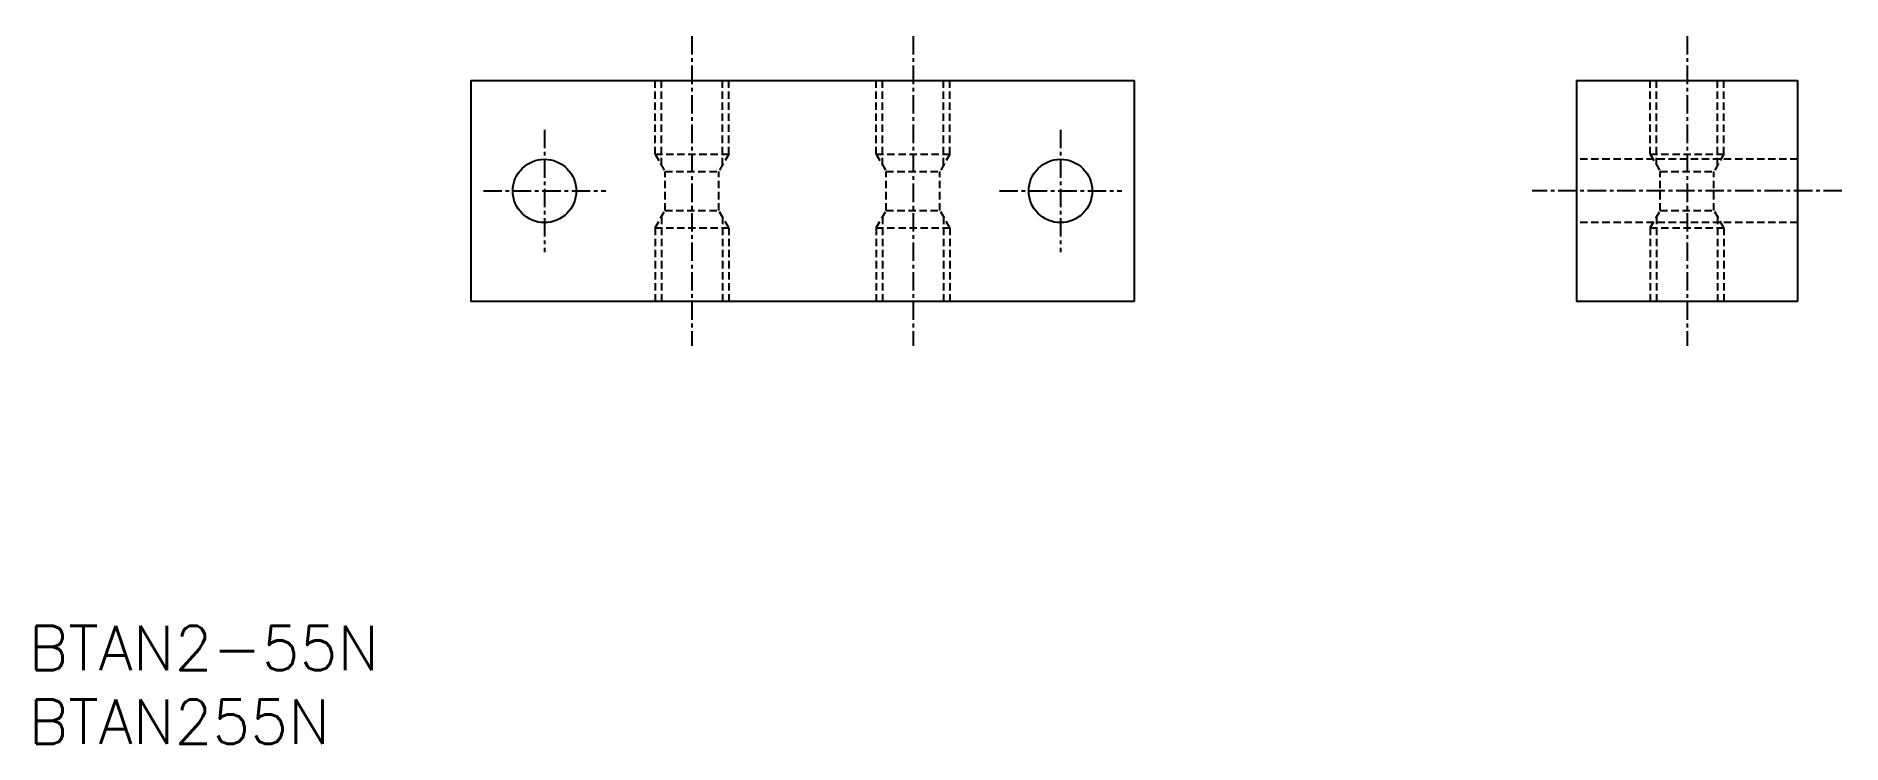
# Model space of a CAD drawing. Extents: x 1 to 123, y 0 to 48.
import ezdxf

# ---------------------------------------------------------------- set-up
doc = ezdxf.new("R2010")
doc.units = 0
doc.linetypes.add('CENTER', pattern=[2, 1.25, -0.25, 0.25, -0.25])
doc.linetypes.add('DASHED', pattern=[0.75, 0.5, -0.25])
doc.layers.get('0').update_dxf_attribs({"linetype": 'CONTINUOUS'})
doc.layers.add('CENTER', color=1, linetype='CENTER')
doc.styles.get("Standard").update_dxf_attribs({"font": 'txt.shx'})

# ---------------------------------------------------------------- blocks, each defined once
blk = doc.blocks.new('*U10')
at = {"color": 7, "linetype": 'CONTINUOUS'}
blk.add_text('BTAN255N', height=3, dxfattribs=at).set_placement((0, 0))
blk = doc.blocks.new('*U11')
at = {"color": 7, "linetype": 'CONTINUOUS'}
blk.add_text('BTAN2-55N', height=3, dxfattribs=at).set_placement((0, 5))

msp = doc.modelspace()

# ---------------------------------------------------------------- linework, layer by layer
at = {"color": 7, "linetype": 'CONTINUOUS'}
for p, q in [((30, 45), (75, 45)), ((30, 45), (30, 30)), ((75, 45), (75, 30)), ((105, 45), (105, 30)), ((105, 45), (120, 45)), ((120, 45), (120, 30)), ((75, 30), (30, 30)), ((120, 30), (105, 30))]:
    msp.add_line(p, q, dxfattribs=at)
at = {"color": 3, "linetype": 'DASHED'}
for p, q in [((42.5, 40), (42.5, 45)), ((42.93, 39.25), (42.93, 45)), ((47.07, 39.25), (47.07, 45)), ((47.5, 40), (47.5, 45)), ((57.5, 40), (57.5, 45)), ((57.93, 39.25), (57.93, 45)), ((62.07, 39.25), (62.07, 45)), ((62.5, 40), (62.5, 45)), ((110, 40), (110, 45)), ((110.43, 39.25), (110.43, 45)), ((114.57, 39.25), (114.57, 45)), ((115, 40), (115, 45)), ((42.5, 40), (43.18, 38.82)), ((42.5, 40), (47.5, 40)), ((47.5, 40), (46.82, 38.82)), ((57.5, 40), (58.18, 38.82)), ((57.5, 40), (62.5, 40)), ((62.5, 40), (61.82, 38.82)), ((120, 39.65), (105, 39.65)), ((110, 40), (115, 40)), ((110, 40), (110.68, 38.82)), ((115, 40), (114.32, 38.82)), ((43.18, 38.82), (46.82, 38.82)), ((43.18, 36.18), (43.18, 38.82)), ((46.82, 36.18), (46.82, 38.82)), ((58.18, 38.82), (61.82, 38.82)), ((58.18, 36.18), (58.18, 38.82)), ((61.82, 36.18), (61.82, 38.82)), ((110.68, 36.18), (110.68, 38.82)), ((110.68, 38.82), (114.32, 38.82)), ((114.32, 36.18), (114.32, 38.82)), ((42.5, 35), (43.18, 36.18)), ((42.93, 35.75), (42.93, 30)), ((43.18, 36.18), (46.82, 36.18)), ((47.5, 35), (46.82, 36.18)), ((47.07, 35.75), (47.07, 30)), ((57.5, 35), (58.18, 36.18)), ((57.93, 35.75), (57.93, 30)), ((58.18, 36.18), (61.82, 36.18)), ((62.5, 35), (61.82, 36.18)), ((62.07, 35.75), (62.07, 30)), ((110, 35), (110.68, 36.18)), ((110.43, 35.75), (110.43, 30)), ((110.68, 36.18), (114.32, 36.18)), ((115, 35), (114.32, 36.18)), ((114.57, 35.75), (114.57, 30)), ((42.5, 35), (47.5, 35)), ((42.5, 35), (42.5, 30)), ((47.5, 35), (47.5, 30)), ((57.5, 35), (62.5, 35)), ((57.5, 35), (57.5, 30)), ((62.5, 35), (62.5, 30)), ((120, 35.35), (105, 35.35)), ((110, 35), (110, 30)), ((110, 35), (115, 35)), ((115, 35), (115, 30))]:
    msp.add_line(p, q, dxfattribs=at)
at = {"color": 7, "linetype": 'CONTINUOUS'}
for centre in [(35, 37.5), (70, 37.5)]:
    msp.add_circle(centre, 2.15, dxfattribs=at)
at = {"layer": 'CENTER', "color": 1, "linetype": 'CENTER'}
for p, q in [((45, 48), (45, 27)), ((60, 48), (60, 27)), ((112.5, 48), (112.5, 27)), ((35, 41.65), (35, 33.35)), ((70, 41.65), (70, 33.35)), ((30.85, 37.5), (39.15, 37.5)), ((65.85, 37.5), (74.15, 37.5)), ((123, 37.5), (102, 37.5))]:
    msp.add_line(p, q, dxfattribs=at)

# ---------------------------------------------------------------- block references
at = {"color": 7, "linetype": 'CONTINUOUS'}
for name in ['*U11', '*U10']:
    msp.add_blockref(name, (0, 0), dxfattribs=at)

doc.saveas('drawing.dxf')
